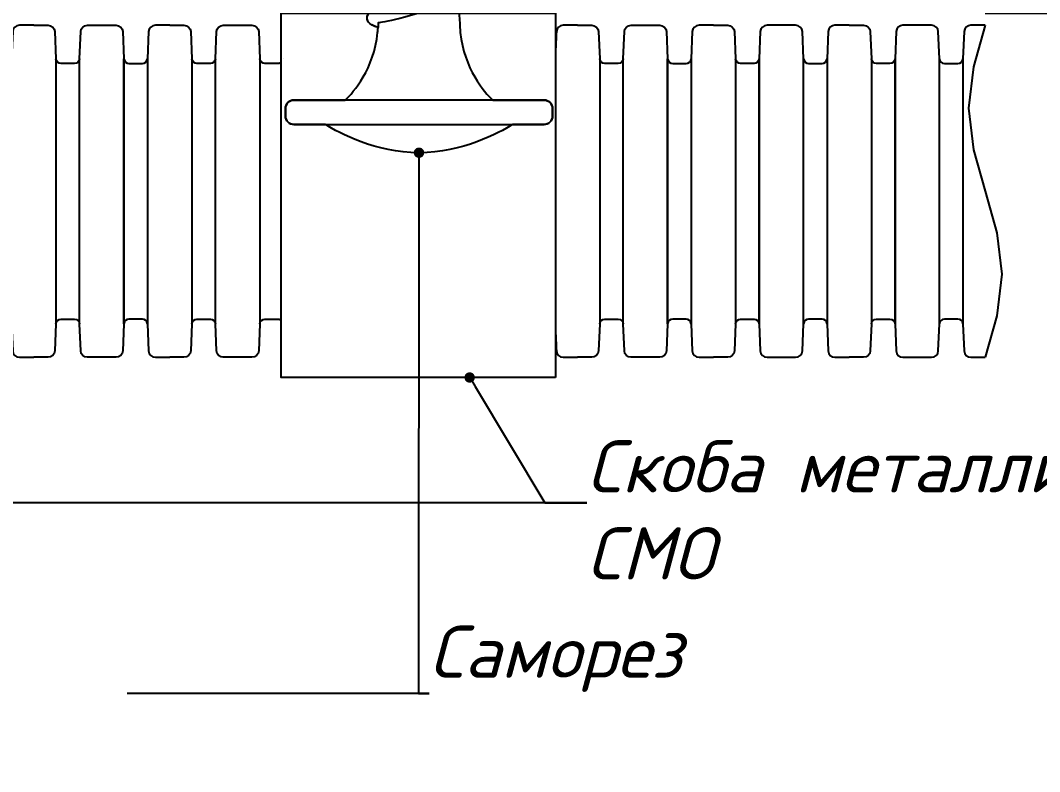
# Model space of a CAD drawing. Extents: x -152830 to 1281226, y -304852 to -2349.
# Drawn here: x 1086562 to 1091444, y -70246 to -66646 of the extents above; entities that cross this region are included whole.
import ezdxf
from ezdxf import colors
from ezdxf.entities.mleader import LeaderData, LeaderLine
from ezdxf.math import Vec2, Vec3

# ---------------------------------------------------------------- set-up
doc = ezdxf.new("R2010")
doc.units = 0
doc.header["$LTSCALE"] = 100
doc.header["$PDMODE"] = 1
doc.header["$PDSIZE"] = 200
doc.layers.get('Defpoints').update_dxf_attribs({"color": 42})
doc.styles.add('BDG_T_R', font='GOST_Common.ttf')
doc.styles.add('OlympDesign', font='isocpeui.ttf', dxfattribs={"height": 250})
doc.dimstyles.new('BDG_D_1-1', dxfattribs={"dimtxt": 2.5, "dimasz": 2, "dimexe": 1, "dimexo": 0.5, "dimgap": 0.5, "dimtad": 1, "dimdec": 4, "dimdsep": 46, "dimtxsty": 'BDG_T_R', "dimblk": 'ARCHTICK', "dimcen": 0, "dimclrd": 256, "dimclre": 256, "dimclrt": 256, "dimadec": 4, "dimazin": 2, "dimtfac": 1, "dimtdec": 4, "dimtofl": 0, "dimtmove": 1, "dimatfit": 3, "dimfxl": 1, "dimtolj": 1, "dimtzin": 0, "dimlwd": -1, "dimlwe": -1, "dimarcsym": 0})

# ---------------------------------------------------------------- blocks, each defined once
blk = doc.blocks.new('_ArchTick')
at = {"color": 0, "linetype": 'ByBlock', "const_width": 0.15}
blk.add_lwpolyline([(-0.5, -0.5), (0.5, 0.5)], dxfattribs=at)
blk = doc.blocks.new('*D291')
at = {"transparency": 16777216}
for p, q in [((1091184.2, -66611.5), (1093110.7, -66611.5)), ((1093109.7, -66611.5), (1093109.7, -80800.4)), ((1081640.2, -80800.4), (1093110.7, -80800.4))]:
    blk.add_line(p, q, dxfattribs=at)
at = {"layer": 'Defpoints', "color": 0, "transparency": 16777216}
for p in [(1091183.7, -66611.5), (1081639.7, -80800.4), (1093109.7, -80800.4)]:
    blk.add_point(p, dxfattribs=at)
at = {"transparency": 16777216, "xscale": 200, "yscale": 200, "zscale": 200}
for p, rotation in [((1093109.7, -66611.5), 90), ((1093109.7, -80800.4), 270)]:
    blk.add_blockref('_ArchTick', p, dxfattribs=dict(at, rotation=rotation))
at = {"transparency": 16777216, "insert": (1092934.6, -74006), "char_height": 250, "attachment_point": 5, "rotation": 90, "style": 'OlympDesign'}
blk.add_mtext('\\A1;Не более 1000 мм', dxfattribs=at)
blk = doc.blocks.new('_Dot')
at = {"color": 0, "linetype": 'ByBlock', "lineweight": -2}
blk.add_line((-0.5, 0), (-1, 0), dxfattribs=at)
at = {"color": 0, "linetype": 'ByBlock', "const_width": 0.5}
blk.add_lwpolyline([(-0.25, 0, 1), (0.25, 0, 1)], format="xyb", close=True, dxfattribs=at)

msp = doc.modelspace()

# ---------------------------------------------------------------- linework, layer by layer
for p, q in [((1091183.714321, -66669.720978), (1091127.471703, -66868.56866)), ((1091127.471703, -66868.56866), (1091104.175248, -67067.416341)), ((1091104.175248, -67067.416341), (1091127.471703, -67266.264023)), ((1091127.471703, -67266.264023), (1091183.714321, -67465.111705)), ((1091183.714321, -67465.111705), (1091239.956939, -67663.959386)), ((1091239.956939, -67663.959386), (1091263.253394, -67862.807068)), ((1091263.253394, -67862.807068), (1091239.956939, -68061.65475)), ((1091239.956939, -68061.65475), (1091183.714321, -68260.502431))]:
    msp.add_line(p, q)
msp.add_lwpolyline([(1089125.078014, -68357.416686), (1087811.798167, -68357.416686), (1087811.798167, -66611.532231), (1089125.078014, -66611.532231)], close=True)
for points, knots in [([(1088920.488405, -67145.097251), (1088920.488405, -67145.097251), (1089070.188405, -67145.097251), (1089070.188405, -67145.097251), (1089092.733405, -67145.097251), (1089111.033405, -67126.812251), (1089111.033405, -67104.252251), (1089111.033405, -67104.252251), (1089111.033405, -67069.377251), (1089111.033405, -67069.377251), (1089111.033405, -67046.817251), (1089092.733405, -67028.532251), (1089070.188405, -67028.532251), (1089070.188405, -67028.532251), (1088824.683405, -67028.532251), (1088824.683405, -67028.532251), (1088784.843405, -66989.877251), (1088685.768405, -66877.722251), (1088669.343405, -66705.042251), (1088666.793405, -66678.237251), (1088664.243405, -66619.827251), (1088661.708405, -66538.107251), (1088696.808405, -66515.817251), (1088703.333405, -66495.057251), (1088702.043405, -66476.952251), (1088699.433405, -66440.607251), (1088659.818405, -66426.447251), (1088659.818405, -66426.447251), (1088659.638405, -66427.962251), (1088658.723405, -66430.482251), (1088657.493405, -66380.667251), (1088656.233405, -66325.797251), (1088655.018405, -66266.922251), (1088741.688405, -66234.417251), (1088761.053405, -66220.527251), (1088767.023405, -66196.182251), (1088775.693405, -66160.797251), (1088653.398405, -66136.632251), (1088653.398405, -66136.632251), (1088653.233405, -66137.907251), (1088652.528405, -66140.067251), (1088651.643405, -66092.067251), (1088650.758405, -66042.222251), (1088649.873405, -65990.982251), (1088734.758405, -65959.152251), (1088753.673405, -65945.622251), (1088759.523405, -65921.847251), (1088767.968405, -65887.362251), (1088648.808405, -65863.812251), (1088648.808405, -65863.812251), (1088648.643405, -65865.177251), (1088647.863405, -65867.442251), (1088647.068405, -65817.372251), (1088646.273405, -65766.372251), (1088645.508405, -65714.817251), (1088728.338405, -65683.797251), (1088746.773405, -65670.582251), (1088752.473405, -65647.392251), (1088760.723405, -65613.747251), (1088644.488405, -65590.797251), (1088644.488405, -65590.797251), (1088644.383405, -65591.892251), (1088643.753405, -65593.797251), (1088643.033405, -65542.167251), (1088642.328405, -65490.312251), (1088641.623405, -65438.547251), (1088722.068405, -65408.382251), (1088740.083405, -65395.482251), (1088745.633405, -65372.892251), (1088753.673405, -65340.072251), (1088640.303405, -65317.692251), (1088640.303405, -65317.692251), (1088640.258405, -65318.157251), (1088640.048405, -65319.027251), (1088639.373405, -65266.272251), (1088638.713405, -65213.967251), (1088638.083405, -65162.472251), (1088717.118405, -65132.832251), (1088734.773405, -65120.202251), (1088740.218405, -65098.032251), (1088748.108405, -65065.887251), (1088637.003405, -65043.942251), (1088637.003405, -65043.942251), (1088636.928405, -65044.542251), (1088636.673405, -65045.532251), (1088636.013405, -64990.962251), (1088635.398405, -64937.712251), (1088634.813405, -64886.337251), (1088712.273405, -64857.267251), (1088729.598405, -64844.892251), (1088734.923405, -64823.172251), (1088742.648405, -64791.642251), (1088633.778405, -64770.147251), (1088633.778405, -64770.147251), (1088633.718405, -64770.597251), (1088633.523405, -64771.437251), (1088632.878405, -64714.212251), (1088632.293405, -64660.137251), (1088631.768405, -64610.097251), (1088707.563405, -64581.687251), (1088724.513405, -64569.537251), (1088729.733405, -64548.267251), (1088737.293405, -64517.382251), (1088630.583405, -64496.307251), (1088630.583405, -64496.307251), (1088630.568405, -64496.397251), (1088630.568405, -64496.427251), (1088629.878405, -64429.647251), (1088629.323405, -64374.372251), (1088628.933405, -64333.797251), (1088702.808405, -64306.077251), (1088719.383405, -64294.182251), (1088724.483405, -64273.377251), (1088731.668405, -64244.097251), (1088634.033405, -64223.817251), (1088627.703405, -64222.542251), (1088626.443405, -64174.827251), (1088622.768405, -64116.447251), (1088617.038405, -64053.417251), (1088679.108405, -64029.642251), (1088693.583405, -64018.527251), (1088698.188405, -63999.747251), (1088705.043405, -63971.772251), (1088610.903405, -63952.497251), (1088606.463405, -63951.597251), (1088599.938405, -63895.737251), (1088592.123405, -63838.812251), (1088583.258405, -63784.422251), (1088583.918405, -63784.182251), (1088584.563405, -63783.942251), (1088585.223405, -63783.687251), (1088646.813405, -63760.632251), (1088660.433405, -63750.987251), (1088664.588405, -63733.962251), (1088670.303405, -63710.637251), (1088574.858405, -63689.682251), (1088565.693405, -63687.732251), (1088539.158405, -63556.662251), (1088506.293405, -63458.412251), (1088471.358405, -63458.412251), (1088428.458405, -63458.412251), (1088388.723405, -63606.207251), (1088359.983405, -63781.107251), (1088350.773405, -63784.287251), (1088341.293405, -63787.587251), (1088331.333405, -63791.037251), (1088281.143405, -63808.422251), (1088209.728405, -63852.162251), (1088344.593405, -63882.342251), (1088344.593405, -63882.342251), (1088346.828405, -63867.702251), (1088346.828405, -63867.702251), (1088346.888405, -63867.687251), (1088346.903405, -63867.687251), (1088337.663405, -63934.542251), (1088330.088405, -64002.417251), (1088324.583405, -64065.222251), (1088322.663405, -64065.882251), (1088320.773405, -64066.512251), (1088318.838405, -64067.187251), (1088260.278405, -64087.467251), (1088161.188405, -64124.517251), (1088317.683405, -64159.722251), (1088315.613405, -64196.277251), (1088314.503405, -64229.262251), (1088314.503405, -64256.907251), (1088314.503405, -64256.907251), (1088314.188405, -64289.637251), (1088313.618405, -64347.417251), (1088313.483405, -64347.462251), (1088313.378405, -64347.507251), (1088313.258405, -64347.552251), (1088251.323405, -64368.987251), (1088146.443405, -64408.212251), (1088312.643405, -64445.427251), (1088312.118405, -64496.637251), (1088311.503405, -64556.712251), (1088310.783405, -64623.687251), (1088310.483405, -64623.792251), (1088310.183405, -64623.882251), (1088309.883405, -64623.987251), (1088246.643405, -64645.887251), (1088139.483405, -64685.937251), (1088309.478405, -64723.977251), (1088309.478405, -64723.977251), (1088309.868405, -64704.027251), (1088309.868405, -64704.027251), (1088309.913405, -64704.027251), (1088309.913405, -64704.027251), (1088309.253405, -64765.332251), (1088308.518405, -64831.032251), (1088307.708405, -64900.032251), (1088307.333405, -64900.152251), (1088306.943405, -64900.272251), (1088306.568405, -64900.407251), (1088242.023405, -64922.757251), (1088132.688405, -64963.617251), (1088306.118405, -65002.437251), (1088306.118405, -65002.437251), (1088306.538405, -64982.097251), (1088306.538405, -64982.097251), (1088306.673405, -64982.067251), (1088306.778405, -64982.052251), (1088306.028405, -65044.992251), (1088305.248405, -65110.062251), (1088304.438405, -65176.422251), (1088303.988405, -65176.587251), (1088303.583405, -65176.707251), (1088303.148405, -65176.857251), (1088237.313405, -65199.657251), (1088125.758405, -65241.357251), (1088302.713405, -65280.957251), (1088302.713405, -65280.957251), (1088303.118405, -65260.197251), (1088303.118405, -65260.197251), (1088303.268405, -65260.167251), (1088303.373405, -65260.152251), (1088302.578405, -65323.797251), (1088301.738405, -65388.297251), (1088300.868405, -65452.917251), (1088300.463405, -65453.052251), (1088300.088405, -65453.157251), (1088299.698405, -65453.307251), (1088232.498405, -65476.557251), (1088118.693405, -65519.112251), (1088299.248405, -65559.522251), (1088299.248405, -65559.522251), (1088299.653405, -65538.342251), (1088299.653405, -65538.342251), (1088299.698405, -65538.327251), (1088299.713405, -65538.327251), (1088298.828405, -65602.392251), (1088297.898405, -65666.262251), (1088296.953405, -65729.262251), (1088296.398405, -65729.457251), (1088295.843405, -65729.637251), (1088295.288405, -65729.832251), (1088226.408405, -65753.667251), (1088109.738405, -65797.302251), (1088294.838405, -65838.717251), (1088294.838405, -65838.717251), (1088295.243405, -65816.997251), (1088295.243405, -65816.997251), (1088295.408405, -65816.967251), (1088295.633405, -65816.937251), (1088294.628405, -65881.437251), (1088293.593405, -65944.632251), (1088292.558405, -66005.757251), (1088291.943405, -66005.982251), (1088291.358405, -66006.147251), (1088290.758405, -66006.372251), (1088220.168405, -66030.807251), (1088100.513405, -66075.537251), (1088290.323405, -66118.017251), (1088290.323405, -66118.017251), (1088290.728405, -66095.757251), (1088290.728405, -66095.757251), (1088290.893405, -66095.727251), (1088290.968405, -66095.712251), (1088289.783405, -66161.397251), (1088288.583405, -66223.992251), (1088287.338405, -66282.462251), (1088286.873405, -66282.627251), (1088286.423405, -66282.762251), (1088285.943405, -66282.942251), (1088213.583405, -66307.992251), (1088091.048405, -66353.802251), (1088284.758405, -66397.347251), (1088283.093405, -66467.082251), (1088281.398405, -66528.057251), (1088279.688405, -66577.767251), (1088227.713405, -66600.687251), (1088184.333405, -66650.982251), (1088275.143405, -66680.712251), (1088274.558405, -66690.492251), (1088273.943405, -66698.697251), (1088273.328405, -66705.042251), (1088256.903405, -66877.722251), (1088157.843405, -66989.877251), (1088118.003405, -67028.532251), (1088118.003405, -67028.532251), (1087872.498405, -67028.532251), (1087872.498405, -67028.532251), (1087849.953405, -67028.532251), (1087831.653405, -67046.817251), (1087831.653405, -67069.377251), (1087831.653405, -67069.377251), (1087831.653405, -67104.252251), (1087831.653405, -67104.252251), (1087831.653405, -67126.812251), (1087849.953405, -67145.097251), (1087872.498405, -67145.097251), (1087872.498405, -67145.097251), (1088022.168405, -67145.097251), (1088022.168405, -67145.097251), (1088090.523405, -67187.412251), (1088264.208405, -67280.367251), (1088471.328405, -67280.367251), (1088678.463405, -67280.367251), (1088852.163405, -67187.412251), (1088920.488405, -67145.097251)], [0, 0, 0, 0, 0.0094339623, 0.0094339623, 0.0094339623, 0.0188679245, 0.0188679245, 0.0188679245, 0.0283018868, 0.0283018868, 0.0283018868, 0.0377358491, 0.0377358491, 0.0377358491, 0.0471698113, 0.0471698113, 0.0471698113, 0.0566037736, 0.0566037736, 0.0566037736, 0.0660377358, 0.0660377358, 0.0660377358, 0.0754716981, 0.0754716981, 0.0754716981, 0.0849056604, 0.0849056604, 0.0943396226, 0.0943396226, 0.0943396226, 0.1037735849, 0.1037735849, 0.1037735849, 0.1132075472, 0.1132075472, 0.1132075472, 0.1226415094, 0.1226415094, 0.1320754717, 0.1320754717, 0.1320754717, 0.141509434, 0.141509434, 0.141509434, 0.1509433962, 0.1509433962, 0.1509433962, 0.1603773585, 0.1603773585, 0.1698113208, 0.1698113208, 0.1698113208, 0.179245283, 0.179245283, 0.179245283, 0.1886792453, 0.1886792453, 0.1886792453, 0.1981132075, 0.1981132075, 0.2075471698, 0.2075471698, 0.2075471698, 0.2169811321, 0.2169811321, 0.2169811321, 0.2264150943, 0.2264150943, 0.2264150943, 0.2358490566, 0.2358490566, 0.2452830189, 0.2452830189, 0.2452830189, 0.2547169811, 0.2547169811, 0.2547169811, 0.2641509434, 0.2641509434, 0.2641509434, 0.2735849057, 0.2735849057, 0.2830188679, 0.2830188679, 0.2830188679, 0.2924528302, 0.2924528302, 0.2924528302, 0.3018867925, 0.3018867925, 0.3018867925, 0.3113207547, 0.3113207547, 0.320754717, 0.320754717, 0.320754717, 0.3301886792, 0.3301886792, 0.3301886792, 0.3396226415, 0.3396226415, 0.3396226415, 0.3490566038, 0.3490566038, 0.358490566, 0.358490566, 0.358490566, 0.3679245283, 0.3679245283, 0.3679245283, 0.3773584906, 0.3773584906, 0.3773584906, 0.3867924528, 0.3867924528, 0.3867924528, 0.3962264151, 0.3962264151, 0.3962264151, 0.4056603774, 0.4056603774, 0.4056603774, 0.4150943396, 0.4150943396, 0.4150943396, 0.4245283019, 0.4245283019, 0.4245283019, 0.4339622642, 0.4339622642, 0.4339622642, 0.4433962264, 0.4433962264, 0.4433962264, 0.4528301887, 0.4528301887, 0.4528301887, 0.4622641509, 0.4622641509, 0.4622641509, 0.4716981132, 0.4716981132, 0.4716981132, 0.4811320755, 0.4811320755, 0.4811320755, 0.4905660377, 0.4905660377, 0.4905660377, 0.5, 0.5, 0.5094339623, 0.5094339623, 0.5094339623, 0.5188679245, 0.5188679245, 0.5188679245, 0.5283018868, 0.5283018868, 0.5283018868, 0.5377358491, 0.5377358491, 0.5377358491, 0.5471698113, 0.5471698113, 0.5471698113, 0.5566037736, 0.5566037736, 0.5566037736, 0.5660377358, 0.5660377358, 0.5660377358, 0.5754716981, 0.5754716981, 0.5754716981, 0.5849056604, 0.5849056604, 0.5849056604, 0.5943396226, 0.5943396226, 0.5943396226, 0.6037735849, 0.6037735849, 0.6037735849, 0.6132075472, 0.6132075472, 0.6226415094, 0.6226415094, 0.6226415094, 0.6320754717, 0.6320754717, 0.6320754717, 0.641509434, 0.641509434, 0.641509434, 0.6509433962, 0.6509433962, 0.6509433962, 0.6603773585, 0.6603773585, 0.6698113208, 0.6698113208, 0.6698113208, 0.679245283, 0.679245283, 0.679245283, 0.6886792453, 0.6886792453, 0.6886792453, 0.6981132075, 0.6981132075, 0.6981132075, 0.7075471698, 0.7075471698, 0.7169811321, 0.7169811321, 0.7169811321, 0.7264150943, 0.7264150943, 0.7264150943, 0.7358490566, 0.7358490566, 0.7358490566, 0.7452830189, 0.7452830189, 0.7452830189, 0.7547169811, 0.7547169811, 0.7641509434, 0.7641509434, 0.7641509434, 0.7735849057, 0.7735849057, 0.7735849057, 0.7830188679, 0.7830188679, 0.7830188679, 0.7924528302, 0.7924528302, 0.7924528302, 0.8018867925, 0.8018867925, 0.8113207547, 0.8113207547, 0.8113207547, 0.820754717, 0.820754717, 0.820754717, 0.8301886792, 0.8301886792, 0.8301886792, 0.8396226415, 0.8396226415, 0.8396226415, 0.8490566038, 0.8490566038, 0.858490566, 0.858490566, 0.858490566, 0.8679245283, 0.8679245283, 0.8679245283, 0.8773584906, 0.8773584906, 0.8773584906, 0.8867924528, 0.8867924528, 0.8867924528, 0.8962264151, 0.8962264151, 0.8962264151, 0.9056603774, 0.9056603774, 0.9056603774, 0.9150943396, 0.9150943396, 0.9150943396, 0.9245283019, 0.9245283019, 0.9245283019, 0.9339622642, 0.9339622642, 0.9339622642, 0.9433962264, 0.9433962264, 0.9433962264, 0.9528301887, 0.9528301887, 0.9528301887, 0.9622641509, 0.9622641509, 0.9622641509, 0.9716981132, 0.9716981132, 0.9716981132, 0.9811320755, 0.9811320755, 0.9811320755, 1, 1, 1, 1]), ([(1088601.063405, -66566.892251), (1088690.058405, -66533.652251), (1088703.888405, -66502.632251), (1088702.043405, -66476.952251), (1088699.433405, -66440.607251), (1088659.818405, -66426.447251), (1088659.818405, -66426.447251), (1088656.998405, -66456.822251), (1088590.638405, -66480.132251), (1088489.853405, -66515.547251), (1088398.623405, -66535.962251), (1088292.363405, -66572.742251), (1088235.573405, -66592.422251), (1088176.968405, -66648.597251), (1088275.203405, -66680.727251), (1088275.203405, -66680.727251), (1088275.653405, -66657.882251), (1088275.653405, -66657.882251), (1088387.673405, -66646.662251), (1088601.063405, -66566.892251)], [0, 0, 0, 0, 0.125, 0.125, 0.125, 0.25, 0.25, 0.375, 0.375, 0.375, 0.5, 0.5, 0.5, 0.625, 0.625, 0.625, 0.75, 0.75, 1, 1, 1, 1]), ([(1086625.900364, -66669.720978), (1086625.900364, -66669.720978), (1086557.338658, -66669.720978), (1086557.338658, -66669.720978), (1086540.074423, -66669.720978), (1086525.872017, -66683.135319), (1086525.120555, -66700.149784), (1086525.120555, -66700.149784), (1086519.380165, -66829.840404), (1086519.380165, -66829.840404), (1086519.380165, -68100.383006), (1086519.380165, -68100.383006), (1086525.120555, -68230.073625), (1086525.120555, -68230.073625), (1086525.872017, -68247.092397), (1086540.074423, -68260.502431), (1086557.336504, -68260.502431), (1086557.336504, -68260.502431), (1086557.338658, -68260.502431), (1086557.338658, -68260.502431), (1086625.900364, -68260.502431), (1086625.900364, -68260.502431)], [0, 0, 0, 0, 0.125, 0.125, 0.125, 0.25, 0.25, 0.25, 0.375, 0.375, 0.5, 0.5, 0.625, 0.625, 0.625, 0.75, 0.75, 0.75, 0.875, 0.875, 1, 1, 1, 1]), ([(1086625.900364, -66669.720978), (1086625.900364, -66669.720978), (1086694.462071, -66669.720978), (1086694.462071, -66669.720978), (1086711.726305, -66669.720978), (1086725.926558, -66683.135319), (1086726.680173, -66700.149784), (1086726.680173, -66700.149784), (1086732.41841, -66829.840404), (1086732.41841, -66829.840404), (1086732.41841, -68100.383006), (1086732.41841, -68100.383006), (1086726.680173, -68230.073625), (1086726.680173, -68230.073625), (1086725.926558, -68247.092397), (1086711.724152, -68260.502431), (1086694.464224, -68260.502431), (1086694.464224, -68260.502431), (1086694.462071, -68260.502431), (1086694.462071, -68260.502431), (1086625.900364, -68260.502431), (1086625.900364, -68260.502431)], [0, 0, 0, 0, 0.125, 0.125, 0.125, 0.25, 0.25, 0.25, 0.375, 0.375, 0.5, 0.5, 0.625, 0.625, 0.625, 0.75, 0.75, 0.75, 0.875, 0.875, 1, 1, 1, 1]), ([(1086850.679925, -68230.077932), (1086850.679925, -68230.077932), (1086844.941688, -68100.383006), (1086844.941688, -68100.383006), (1086844.941688, -66829.840404), (1086844.941688, -66829.840404), (1086850.679925, -66700.149784), (1086850.679925, -66700.149784), (1086851.435693, -66683.135319), (1086865.638099, -66669.720978), (1086882.898028, -66669.720978), (1086882.898028, -66669.720978), (1087020.021441, -66669.720978), (1087020.021441, -66669.720978), (1087037.287829, -66669.720978), (1087051.488082, -66683.135319), (1087052.241696, -66700.149784), (1087052.241696, -66700.149784), (1087057.979934, -66829.840404), (1087057.979934, -66829.840404), (1087057.979934, -68100.383006), (1087057.979934, -68100.383006), (1087052.241696, -68230.073625), (1087052.241696, -68230.073625), (1087051.488082, -68247.092397), (1087037.285676, -68260.502431), (1087020.023594, -68260.502431), (1087020.023594, -68260.502431), (1087020.021441, -68260.502431), (1087020.021441, -68260.502431), (1086882.898028, -68260.502431), (1086882.898028, -68260.502431), (1086865.635946, -68260.502431), (1086851.435693, -68247.092397), (1086850.682079, -68230.077932)], [0, 0, 0, 0, 0.0769230769, 0.0769230769, 0.1538461538, 0.1538461538, 0.2307692308, 0.2307692308, 0.2307692308, 0.3076923077, 0.3076923077, 0.3076923077, 0.3846153846, 0.3846153846, 0.3846153846, 0.4615384615, 0.4615384615, 0.4615384615, 0.5384615385, 0.5384615385, 0.6153846154, 0.6153846154, 0.6923076923, 0.6923076923, 0.6923076923, 0.7692307692, 0.7692307692, 0.7692307692, 0.8461538462, 0.8461538462, 0.9230769231, 0.9230769231, 0.9230769231, 1, 1, 1, 1]), ([(1087277.016951, -66669.720978), (1087277.016951, -66669.720978), (1087208.455245, -66669.720978), (1087208.455245, -66669.720978), (1087191.188857, -66669.720978), (1087176.988604, -66683.135319), (1087176.234989, -66700.149784), (1087176.234989, -66700.149784), (1087170.496752, -66829.840404), (1087170.496752, -66829.840404), (1087170.496752, -68100.383006), (1087170.496752, -68100.383006), (1087176.234989, -68230.073625), (1087176.234989, -68230.073625), (1087176.988604, -68247.092397), (1087191.19101, -68260.502431), (1087208.453092, -68260.502431), (1087208.453092, -68260.502431), (1087208.455245, -68260.502431), (1087208.455245, -68260.502431), (1087277.016951, -68260.502431), (1087277.016951, -68260.502431)], [0, 0, 0, 0, 0.125, 0.125, 0.125, 0.25, 0.25, 0.25, 0.375, 0.375, 0.5, 0.5, 0.625, 0.625, 0.625, 0.75, 0.75, 0.75, 0.875, 0.875, 1, 1, 1, 1]), ([(1087277.016951, -66669.720978), (1087277.016951, -66669.720978), (1087345.578658, -66669.720978), (1087345.578658, -66669.720978), (1087362.842893, -66669.720978), (1087377.043146, -66683.135319), (1087377.79676, -66700.149784), (1087377.79676, -66700.149784), (1087383.534997, -66829.840404), (1087383.534997, -66829.840404), (1087383.534997, -68100.383006), (1087383.534997, -68100.383006), (1087377.79676, -68230.073625), (1087377.79676, -68230.073625), (1087377.043146, -68247.092397), (1087362.840739, -68260.502431), (1087345.580811, -68260.502431), (1087345.580811, -68260.502431), (1087345.578658, -68260.502431), (1087345.578658, -68260.502431), (1087277.016951, -68260.502431), (1087277.016951, -68260.502431)], [0, 0, 0, 0, 0.125, 0.125, 0.125, 0.25, 0.25, 0.25, 0.375, 0.375, 0.5, 0.5, 0.625, 0.625, 0.625, 0.75, 0.75, 0.75, 0.875, 0.875, 1, 1, 1, 1]), ([(1087501.796513, -68230.077932), (1087501.796513, -68230.077932), (1087496.058275, -68100.383006), (1087496.058275, -68100.383006), (1087496.058275, -66829.840404), (1087496.058275, -66829.840404), (1087501.796513, -66700.149784), (1087501.796513, -66700.149784), (1087502.55228, -66683.135319), (1087516.754687, -66669.720978), (1087534.014615, -66669.720978), (1087534.014615, -66669.720978), (1087671.138028, -66669.720978), (1087671.138028, -66669.720978), (1087688.402263, -66669.720978), (1087702.604669, -66683.135319), (1087703.35613, -66700.149784), (1087703.35613, -66700.149784), (1087709.096521, -66829.840404), (1087709.096521, -66829.840404), (1087709.096521, -68100.383006), (1087709.096521, -68100.383006), (1087703.35613, -68230.073625), (1087703.35613, -68230.073625), (1087702.604669, -68247.092397), (1087688.402263, -68260.502431), (1087671.140181, -68260.502431), (1087671.140181, -68260.502431), (1087671.138028, -68260.502431), (1087671.138028, -68260.502431), (1087534.014615, -68260.502431), (1087534.014615, -68260.502431), (1087516.752533, -68260.502431), (1087502.55228, -68247.092397), (1087501.798666, -68230.077932)], [0, 0, 0, 0, 0.0769230769, 0.0769230769, 0.1538461538, 0.1538461538, 0.2307692308, 0.2307692308, 0.2307692308, 0.3076923077, 0.3076923077, 0.3076923077, 0.3846153846, 0.3846153846, 0.3846153846, 0.4615384615, 0.4615384615, 0.4615384615, 0.5384615385, 0.5384615385, 0.6153846154, 0.6153846154, 0.6923076923, 0.6923076923, 0.6923076923, 0.7692307692, 0.7692307692, 0.7692307692, 0.8461538462, 0.8461538462, 0.9230769231, 0.9230769231, 0.9230769231, 1, 1, 1, 1]), ([(1089230.36456, -66669.720978), (1089230.36456, -66669.720978), (1089161.802853, -66669.720978), (1089161.802853, -66669.720978), (1089144.538618, -66669.720978), (1089130.338365, -66683.135319), (1089129.584751, -66700.149784), (1089129.584751, -66700.149784), (1089126.764155, -66763.898423), (1089125.078014, -66802.00711)], [0, 0, 0, 0, 0.125, 0.125, 0.125, 0.25, 0.25, 0.25, 0.33763774377, 0.33763774377, 0.33763774377, 0.33763774377]), ([(1089230.36456, -66669.720978), (1089230.36456, -66669.720978), (1089298.928419, -66669.720978), (1089298.928419, -66669.720978), (1089316.192654, -66669.720978), (1089330.392907, -66683.135319), (1089331.146522, -66700.149784), (1089331.146522, -66700.149784), (1089336.884759, -66829.840404), (1089336.884759, -66829.840404), (1089336.884759, -68100.383006), (1089336.884759, -68100.383006), (1089331.146522, -68230.073625), (1089331.146522, -68230.073625), (1089330.392907, -68247.092397), (1089316.190501, -68260.502431), (1089298.928419, -68260.502431), (1089298.928419, -68260.502431), (1089230.36456, -68260.502431), (1089230.36456, -68260.502431)], [0, 0, 0, 0, 0.1428571429, 0.1428571429, 0.1428571429, 0.2857142857, 0.2857142857, 0.2857142857, 0.4285714286, 0.4285714286, 0.5714285714, 0.5714285714, 0.7142857143, 0.7142857143, 0.7142857143, 0.8571428571, 0.8571428571, 0.8571428571, 1, 1, 1, 1]), ([(1089455.146274, -68230.077932), (1089455.146274, -68230.077932), (1089449.405884, -68100.383006), (1089449.405884, -68100.383006), (1089449.405884, -66829.840404), (1089449.405884, -66829.840404), (1089455.146274, -66700.149784), (1089455.146274, -66700.149784), (1089455.899889, -66683.135319), (1089470.102295, -66669.720978), (1089487.364376, -66669.720978), (1089487.364376, -66669.720978), (1089624.48779, -66669.720978), (1089624.48779, -66669.720978), (1089641.752024, -66669.720978), (1089655.952277, -66683.135319), (1089656.705892, -66700.149784), (1089656.705892, -66700.149784), (1089662.446282, -66829.840404), (1089662.446282, -66829.840404), (1089662.446282, -68100.383006), (1089662.446282, -68100.383006), (1089656.705892, -68230.073625), (1089656.705892, -68230.073625), (1089655.952277, -68247.092397), (1089641.749871, -68260.502431), (1089624.489943, -68260.502431), (1089624.489943, -68260.502431), (1089624.48779, -68260.502431), (1089624.48779, -68260.502431), (1089487.364376, -68260.502431), (1089487.364376, -68260.502431), (1089470.102295, -68260.502431), (1089455.899889, -68247.092397), (1089455.148427, -68230.077932)], [0, 0, 0, 0, 0.0769230769, 0.0769230769, 0.1538461538, 0.1538461538, 0.2307692308, 0.2307692308, 0.2307692308, 0.3076923077, 0.3076923077, 0.3076923077, 0.3846153846, 0.3846153846, 0.3846153846, 0.4615384615, 0.4615384615, 0.4615384615, 0.5384615385, 0.5384615385, 0.6153846154, 0.6153846154, 0.6923076923, 0.6923076923, 0.6923076923, 0.7692307692, 0.7692307692, 0.7692307692, 0.8461538462, 0.8461538462, 0.9230769231, 0.9230769231, 0.9230769231, 1, 1, 1, 1]), ([(1089881.481147, -66669.720978), (1089881.481147, -66669.720978), (1089812.91944, -66669.720978), (1089812.91944, -66669.720978), (1089795.655206, -66669.720978), (1089781.454953, -66683.135319), (1089780.701338, -66700.149784), (1089780.701338, -66700.149784), (1089774.963101, -66829.840404), (1089774.963101, -66829.840404), (1089774.963101, -68100.383006), (1089774.963101, -68100.383006), (1089780.701338, -68230.073625), (1089780.701338, -68230.073625), (1089781.454953, -68247.092397), (1089795.657359, -68260.502431), (1089812.917287, -68260.502431), (1089812.917287, -68260.502431), (1089812.91944, -68260.502431), (1089812.91944, -68260.502431), (1089881.481147, -68260.502431), (1089881.481147, -68260.502431)], [0, 0, 0, 0, 0.125, 0.125, 0.125, 0.25, 0.25, 0.25, 0.375, 0.375, 0.5, 0.5, 0.625, 0.625, 0.625, 0.75, 0.75, 0.75, 0.875, 0.875, 1, 1, 1, 1]), ([(1089881.481147, -66669.720978), (1089881.481147, -66669.720978), (1089950.045007, -66669.720978), (1089950.045007, -66669.720978), (1089967.309241, -66669.720978), (1089981.509494, -66683.135319), (1089982.263109, -66700.149784), (1089982.263109, -66700.149784), (1089988.001346, -66829.840404), (1089988.001346, -66829.840404), (1089988.001346, -68100.383006), (1089988.001346, -68100.383006), (1089982.263109, -68230.073625), (1089982.263109, -68230.073625), (1089981.509494, -68247.092397), (1089967.307088, -68260.502431), (1089950.045007, -68260.502431), (1089950.045007, -68260.502431), (1089881.481147, -68260.502431), (1089881.481147, -68260.502431)], [0, 0, 0, 0, 0.1428571429, 0.1428571429, 0.1428571429, 0.2857142857, 0.2857142857, 0.2857142857, 0.4285714286, 0.4285714286, 0.5714285714, 0.5714285714, 0.7142857143, 0.7142857143, 0.7142857143, 0.8571428571, 0.8571428571, 0.8571428571, 1, 1, 1, 1]), ([(1090106.262861, -68230.077932), (1090106.262861, -68230.077932), (1090100.522471, -68100.383006), (1090100.522471, -68100.383006), (1090100.522471, -66829.840404), (1090100.522471, -66829.840404), (1090106.262861, -66700.149784), (1090106.262861, -66700.149784), (1090107.016476, -66683.135319), (1090121.218882, -66669.720978), (1090138.480964, -66669.720978), (1090138.480964, -66669.720978), (1090275.604377, -66669.720978), (1090275.604377, -66669.720978), (1090292.868611, -66669.720978), (1090307.068864, -66683.135319), (1090307.822479, -66700.149784), (1090307.822479, -66700.149784), (1090313.562869, -66829.840404), (1090313.562869, -66829.840404), (1090313.562869, -68100.383006), (1090313.562869, -68100.383006), (1090307.822479, -68230.073625), (1090307.822479, -68230.073625), (1090307.068864, -68247.092397), (1090292.866458, -68260.502431), (1090275.60653, -68260.502431), (1090275.60653, -68260.502431), (1090275.604377, -68260.502431), (1090275.604377, -68260.502431), (1090138.480964, -68260.502431), (1090138.480964, -68260.502431), (1090121.216729, -68260.502431), (1090107.016476, -68247.092397), (1090106.262861, -68230.077932)], [0, 0, 0, 0, 0.0769230769, 0.0769230769, 0.1538461538, 0.1538461538, 0.2307692308, 0.2307692308, 0.2307692308, 0.3076923077, 0.3076923077, 0.3076923077, 0.3846153846, 0.3846153846, 0.3846153846, 0.4615384615, 0.4615384615, 0.4615384615, 0.5384615385, 0.5384615385, 0.6153846154, 0.6153846154, 0.6923076923, 0.6923076923, 0.6923076923, 0.7692307692, 0.7692307692, 0.7692307692, 0.8461538462, 0.8461538462, 0.9230769231, 0.9230769231, 0.9230769231, 1, 1, 1, 1]), ([(1090532.597734, -66669.720978), (1090532.597734, -66669.720978), (1090464.036027, -66669.720978), (1090464.036027, -66669.720978), (1090446.771793, -66669.720978), (1090432.57154, -66683.135319), (1090431.817925, -66700.149784), (1090431.817925, -66700.149784), (1090426.079688, -66829.840404), (1090426.079688, -66829.840404), (1090426.079688, -68100.383006), (1090426.079688, -68100.383006), (1090431.817925, -68230.073625), (1090431.817925, -68230.073625), (1090432.57154, -68247.092397), (1090446.773946, -68260.502431), (1090464.033874, -68260.502431), (1090464.033874, -68260.502431), (1090464.036027, -68260.502431), (1090464.036027, -68260.502431), (1090532.597734, -68260.502431), (1090532.597734, -68260.502431)], [0, 0, 0, 0, 0.125, 0.125, 0.125, 0.25, 0.25, 0.25, 0.375, 0.375, 0.5, 0.5, 0.625, 0.625, 0.625, 0.75, 0.75, 0.75, 0.875, 0.875, 1, 1, 1, 1]), ([(1090532.597734, -66669.720978), (1090532.597734, -66669.720978), (1090601.15944, -66669.720978), (1090601.15944, -66669.720978), (1090618.423675, -66669.720978), (1090632.626081, -66683.135319), (1090633.377543, -66700.149784), (1090633.377543, -66700.149784), (1090639.117933, -66829.840404), (1090639.117933, -66829.840404), (1090639.117933, -68100.383006), (1090639.117933, -68100.383006), (1090633.377543, -68230.073625), (1090633.377543, -68230.073625), (1090632.626081, -68247.092397), (1090618.423675, -68260.502431), (1090601.161594, -68260.502431), (1090601.161594, -68260.502431), (1090601.15944, -68260.502431), (1090601.15944, -68260.502431), (1090532.597734, -68260.502431), (1090532.597734, -68260.502431)], [0, 0, 0, 0, 0.125, 0.125, 0.125, 0.25, 0.25, 0.25, 0.375, 0.375, 0.5, 0.5, 0.625, 0.625, 0.625, 0.75, 0.75, 0.75, 0.875, 0.875, 1, 1, 1, 1]), ([(1090757.379448, -68230.077932), (1090757.379448, -68230.077932), (1090751.639058, -68100.383006), (1090751.639058, -68100.383006), (1090751.639058, -66829.840404), (1090751.639058, -66829.840404), (1090757.379448, -66700.149784), (1090757.379448, -66700.149784), (1090758.133063, -66683.135319), (1090772.335469, -66669.720978), (1090789.597551, -66669.720978), (1090789.597551, -66669.720978), (1090926.720964, -66669.720978), (1090926.720964, -66669.720978), (1090943.985199, -66669.720978), (1090958.185452, -66683.135319), (1090958.939066, -66700.149784), (1090958.939066, -66700.149784), (1090964.677303, -66829.840404), (1090964.677303, -66829.840404), (1090964.677303, -68100.383006), (1090964.677303, -68100.383006), (1090958.939066, -68230.073625), (1090958.939066, -68230.073625), (1090958.185452, -68247.092397), (1090943.983045, -68260.502431), (1090926.723117, -68260.502431), (1090926.723117, -68260.502431), (1090926.720964, -68260.502431), (1090926.720964, -68260.502431), (1090789.597551, -68260.502431), (1090789.597551, -68260.502431), (1090772.333316, -68260.502431), (1090758.133063, -68247.092397), (1090757.379448, -68230.077932)], [0, 0, 0, 0, 0.0769230769, 0.0769230769, 0.1538461538, 0.1538461538, 0.2307692308, 0.2307692308, 0.2307692308, 0.3076923077, 0.3076923077, 0.3076923077, 0.3846153846, 0.3846153846, 0.3846153846, 0.4615384615, 0.4615384615, 0.4615384615, 0.5384615385, 0.5384615385, 0.6153846154, 0.6153846154, 0.6923076923, 0.6923076923, 0.6923076923, 0.7692307692, 0.7692307692, 0.7692307692, 0.8461538462, 0.8461538462, 0.9230769231, 0.9230769231, 0.9230769231, 1, 1, 1, 1]), ([(1091183.714321, -66669.720978), (1091183.714321, -66669.720978), (1091115.152615, -66669.720978), (1091115.152615, -66669.720978), (1091097.88838, -66669.720978), (1091083.688127, -66683.135319), (1091082.934512, -66700.149784), (1091082.934512, -66700.149784), (1091077.196275, -66829.840404), (1091077.196275, -66829.840404), (1091077.196275, -68100.383006), (1091077.196275, -68100.383006), (1091082.934512, -68230.073625), (1091082.934512, -68230.073625), (1091083.688127, -68247.092397), (1091097.890533, -68260.502431), (1091115.150461, -68260.502431), (1091115.150461, -68260.502431), (1091115.152615, -68260.502431), (1091115.152615, -68260.502431), (1091183.714321, -68260.502431), (1091183.714321, -68260.502431)], [0, 0, 0, 0, 0.125, 0.125, 0.125, 0.25, 0.25, 0.25, 0.375, 0.375, 0.5, 0.5, 0.625, 0.625, 0.625, 0.75, 0.75, 0.75, 0.875, 0.875, 1, 1, 1, 1]), ([(1086732.41841, -68100.383006), (1086732.41841, -68100.383006), (1086732.41841, -66829.840404), (1086732.41841, -66829.840404), (1086732.982545, -66842.604482), (1086743.636502, -66852.659855), (1086756.583602, -66852.659855), (1086756.583602, -66852.659855), (1086820.776497, -66852.659855), (1086820.776497, -66852.659855), (1086820.776497, -66852.664161), (1086820.776497, -66852.664161), (1086833.723596, -66852.664161), (1086844.377554, -66842.604482), (1086844.939535, -66829.840404), (1086844.939535, -66829.840404), (1086844.939535, -68100.383006), (1086844.939535, -68100.383006), (1086844.941688, -68100.387312), (1086844.941688, -68100.387312), (1086844.375401, -68087.623233), (1086833.723596, -68077.563555), (1086820.776497, -68077.563555), (1086820.776497, -68077.563555), (1086756.583602, -68077.563555), (1086756.583602, -68077.563555), (1086756.585755, -68077.563555), (1086756.585755, -68077.563555), (1086743.636502, -68077.563555), (1086732.982545, -68087.623233), (1086732.41841, -68100.383006)], [0, 0, 0, 0, 0.0909090909, 0.0909090909, 0.0909090909, 0.1818181818, 0.1818181818, 0.1818181818, 0.2727272727, 0.2727272727, 0.3636363636, 0.3636363636, 0.3636363636, 0.4545454545, 0.4545454545, 0.4545454545, 0.5454545455, 0.5454545455, 0.6363636364, 0.6363636364, 0.6363636364, 0.7272727273, 0.7272727273, 0.7272727273, 0.8181818182, 0.8181818182, 0.9090909091, 0.9090909091, 0.9090909091, 1, 1, 1, 1]), ([(1087170.496752, -68100.383006), (1087170.496752, -68100.383006), (1087170.496752, -66829.840404), (1087170.496752, -66829.840404), (1087169.932618, -66842.604482), (1087159.27866, -66852.659855), (1087146.33156, -66852.659855), (1087146.33156, -66852.659855), (1087082.140819, -66852.659855), (1087082.140819, -66852.659855), (1087082.140819, -66852.664161), (1087082.140819, -66852.664161), (1087069.193719, -66852.664161), (1087058.539762, -66842.604482), (1087057.97778, -66829.840404), (1087057.97778, -66829.840404), (1087057.97778, -68100.383006), (1087057.97778, -68100.383006), (1087057.975627, -68100.387312), (1087057.975627, -68100.387312), (1087058.541915, -68087.623233), (1087069.193719, -68077.563555), (1087082.140819, -68077.563555), (1087082.140819, -68077.563555), (1087146.33156, -68077.563555), (1087146.33156, -68077.563555), (1087146.329407, -68077.563555), (1087146.329407, -68077.563555), (1087159.27866, -68077.563555), (1087169.932618, -68087.623233), (1087170.496752, -68100.383006)], [0, 0, 0, 0, 0.0909090909, 0.0909090909, 0.0909090909, 0.1818181818, 0.1818181818, 0.1818181818, 0.2727272727, 0.2727272727, 0.3636363636, 0.3636363636, 0.3636363636, 0.4545454545, 0.4545454545, 0.4545454545, 0.5454545455, 0.5454545455, 0.6363636364, 0.6363636364, 0.6363636364, 0.7272727273, 0.7272727273, 0.7272727273, 0.8181818182, 0.8181818182, 0.9090909091, 0.9090909091, 0.9090909091, 1, 1, 1, 1]), ([(1087383.534997, -68100.383006), (1087383.534997, -68100.383006), (1087383.534997, -66829.840404), (1087383.534997, -66829.840404), (1087384.099132, -66842.604482), (1087394.75309, -66852.659855), (1087407.700189, -66852.659855), (1087407.700189, -66852.659855), (1087471.893084, -66852.659855), (1087471.893084, -66852.659855), (1087471.893084, -66852.664161), (1087471.893084, -66852.664161), (1087484.840183, -66852.664161), (1087495.494141, -66842.604482), (1087496.056122, -66829.840404), (1087496.056122, -66829.840404), (1087496.056122, -68100.383006), (1087496.056122, -68100.383006), (1087496.058275, -68100.387312), (1087496.058275, -68100.387312), (1087495.491988, -68087.623233), (1087484.840183, -68077.563555), (1087471.893084, -68077.563555), (1087471.893084, -68077.563555), (1087407.700189, -68077.563555), (1087407.700189, -68077.563555), (1087407.702342, -68077.563555), (1087407.702342, -68077.563555), (1087394.75309, -68077.563555), (1087384.099132, -68087.623233), (1087383.534997, -68100.383006)], [0, 0, 0, 0, 0.0909090909, 0.0909090909, 0.0909090909, 0.1818181818, 0.1818181818, 0.1818181818, 0.2727272727, 0.2727272727, 0.3636363636, 0.3636363636, 0.3636363636, 0.4545454545, 0.4545454545, 0.4545454545, 0.5454545455, 0.5454545455, 0.6363636364, 0.6363636364, 0.6363636364, 0.7272727273, 0.7272727273, 0.7272727273, 0.8181818182, 0.8181818182, 0.9090909091, 0.9090909091, 0.9090909091, 1, 1, 1, 1]), ([(1087811.798166, -66848.009306), (1087807.77701, -66850.935815), (1087802.809164, -66852.659855), (1087797.448148, -66852.659855), (1087797.448148, -66852.659855), (1087733.257406, -66852.659855), (1087733.257406, -66852.659855), (1087733.257406, -66852.664161), (1087733.257406, -66852.664161), (1087720.310307, -66852.664161), (1087709.656349, -66842.604482), (1087709.094368, -66829.840404), (1087709.094368, -66829.840404), (1087709.094368, -68100.383006), (1087709.094368, -68100.383006), (1087709.092214, -68100.387312), (1087709.092214, -68100.387312), (1087709.658502, -68087.623233), (1087720.310307, -68077.563555), (1087733.257406, -68077.563555), (1087733.257406, -68077.563555), (1087797.448148, -68077.563555), (1087797.448148, -68077.563555), (1087797.445994, -68077.563555), (1087797.445994, -68077.563555), (1087802.808095, -68077.563555), (1087807.776628, -68079.288457), (1087811.798167, -68082.215717)], [0.14417538076, 0.14417538076, 0.14417538076, 0.14417538076, 0.18181818182, 0.18181818182, 0.18181818182, 0.27272727273, 0.27272727273, 0.36363636364, 0.36363636364, 0.36363636364, 0.45454545455, 0.45454545455, 0.45454545455, 0.54545454545, 0.54545454545, 0.63636363636, 0.63636363636, 0.63636363636, 0.72727272727, 0.72727272727, 0.72727272727, 0.81818181818, 0.81818181818, 0.90909090909, 0.90909090909, 0.90909090909, 0.94673506444, 0.94673506444, 0.94673506444, 0.94673506444]), ([(1089336.884759, -68100.383006), (1089336.884759, -68100.383006), (1089336.884759, -66829.840404), (1089336.884759, -66829.840404), (1089337.448893, -66842.604482), (1089348.102851, -66852.659855), (1089361.04995, -66852.659855), (1089361.04995, -66852.659855), (1089425.240692, -66852.659855), (1089425.240692, -66852.659855), (1089425.240692, -66852.664161), (1089425.240692, -66852.664161), (1089438.187792, -66852.664161), (1089448.841749, -66842.604482), (1089449.405884, -66829.840404), (1089449.405884, -66829.840404), (1089449.405884, -68100.383006), (1089449.405884, -68100.383006), (1089449.405884, -68100.387312), (1089449.405884, -68100.387312), (1089448.839596, -68087.623233), (1089438.187792, -68077.563555), (1089425.240692, -68077.563555), (1089425.240692, -68077.563555), (1089361.04995, -68077.563555), (1089361.04995, -68077.563555), (1089361.052104, -68077.563555), (1089361.052104, -68077.563555), (1089348.102851, -68077.563555), (1089337.448893, -68087.623233), (1089336.884759, -68100.383006)], [0, 0, 0, 0, 0.0909090909, 0.0909090909, 0.0909090909, 0.1818181818, 0.1818181818, 0.1818181818, 0.2727272727, 0.2727272727, 0.3636363636, 0.3636363636, 0.3636363636, 0.4545454545, 0.4545454545, 0.4545454545, 0.5454545455, 0.5454545455, 0.6363636364, 0.6363636364, 0.6363636364, 0.7272727273, 0.7272727273, 0.7272727273, 0.8181818182, 0.8181818182, 0.9090909091, 0.9090909091, 0.9090909091, 1, 1, 1, 1]), ([(1089774.963101, -68100.383006), (1089774.963101, -68100.383006), (1089774.963101, -66829.840404), (1089774.963101, -66829.840404), (1089774.398966, -66842.604482), (1089763.745009, -66852.659855), (1089750.797909, -66852.659855), (1089750.797909, -66852.659855), (1089686.605014, -66852.659855), (1089686.605014, -66852.659855), (1089686.605014, -66852.664161), (1089686.605014, -66852.664161), (1089673.657915, -66852.664161), (1089663.003957, -66842.604482), (1089662.441976, -66829.840404), (1089662.441976, -66829.840404), (1089662.441976, -68100.383006), (1089662.441976, -68100.383006), (1089662.439823, -68100.387312), (1089662.439823, -68100.387312), (1089663.00611, -68087.623233), (1089673.657915, -68077.563555), (1089686.605014, -68077.563555), (1089686.605014, -68077.563555), (1089750.797909, -68077.563555), (1089750.797909, -68077.563555), (1089750.795756, -68077.563555), (1089750.795756, -68077.563555), (1089763.745009, -68077.563555), (1089774.398966, -68087.623233), (1089774.963101, -68100.383006)], [0, 0, 0, 0, 0.0909090909, 0.0909090909, 0.0909090909, 0.1818181818, 0.1818181818, 0.1818181818, 0.2727272727, 0.2727272727, 0.3636363636, 0.3636363636, 0.3636363636, 0.4545454545, 0.4545454545, 0.4545454545, 0.5454545455, 0.5454545455, 0.6363636364, 0.6363636364, 0.6363636364, 0.7272727273, 0.7272727273, 0.7272727273, 0.8181818182, 0.8181818182, 0.9090909091, 0.9090909091, 0.9090909091, 1, 1, 1, 1]), ([(1089988.001346, -68100.383006), (1089988.001346, -68100.383006), (1089988.001346, -66829.840404), (1089988.001346, -66829.840404), (1089988.56548, -66842.604482), (1089999.219438, -66852.659855), (1090012.166538, -66852.659855), (1090012.166538, -66852.659855), (1090076.357279, -66852.659855), (1090076.357279, -66852.659855), (1090076.357279, -66852.664161), (1090076.357279, -66852.664161), (1090089.304379, -66852.664161), (1090099.958337, -66842.604482), (1090100.520318, -66829.840404), (1090100.520318, -66829.840404), (1090100.520318, -68100.383006), (1090100.520318, -68100.383006), (1090100.522471, -68100.387312), (1090100.522471, -68100.387312), (1090099.956183, -68087.623233), (1090089.304379, -68077.563555), (1090076.357279, -68077.563555), (1090076.357279, -68077.563555), (1090012.166538, -68077.563555), (1090012.166538, -68077.563555), (1090012.168691, -68077.563555), (1090012.168691, -68077.563555), (1089999.219438, -68077.563555), (1089988.56548, -68087.623233), (1089988.001346, -68100.383006)], [0, 0, 0, 0, 0.0909090909, 0.0909090909, 0.0909090909, 0.1818181818, 0.1818181818, 0.1818181818, 0.2727272727, 0.2727272727, 0.3636363636, 0.3636363636, 0.3636363636, 0.4545454545, 0.4545454545, 0.4545454545, 0.5454545455, 0.5454545455, 0.6363636364, 0.6363636364, 0.6363636364, 0.7272727273, 0.7272727273, 0.7272727273, 0.8181818182, 0.8181818182, 0.9090909091, 0.9090909091, 0.9090909091, 1, 1, 1, 1]), ([(1090426.079688, -68100.383006), (1090426.079688, -68100.383006), (1090426.079688, -66829.840404), (1090426.079688, -66829.840404), (1090425.515554, -66842.604482), (1090414.861596, -66852.659855), (1090401.914496, -66852.659855), (1090401.914496, -66852.659855), (1090337.721601, -66852.659855), (1090337.721601, -66852.659855), (1090337.721601, -66852.664161), (1090337.721601, -66852.664161), (1090324.774502, -66852.664161), (1090314.120544, -66842.604482), (1090313.558563, -66829.840404), (1090313.558563, -66829.840404), (1090313.558563, -68100.383006), (1090313.558563, -68100.383006), (1090313.55641, -68100.387312), (1090313.55641, -68100.387312), (1090314.122697, -68087.623233), (1090324.774502, -68077.563555), (1090337.721601, -68077.563555), (1090337.721601, -68077.563555), (1090401.914496, -68077.563555), (1090401.914496, -68077.563555), (1090401.912343, -68077.563555), (1090401.912343, -68077.563555), (1090414.861596, -68077.563555), (1090425.515554, -68087.623233), (1090426.079688, -68100.383006)], [0, 0, 0, 0, 0.0909090909, 0.0909090909, 0.0909090909, 0.1818181818, 0.1818181818, 0.1818181818, 0.2727272727, 0.2727272727, 0.3636363636, 0.3636363636, 0.3636363636, 0.4545454545, 0.4545454545, 0.4545454545, 0.5454545455, 0.5454545455, 0.6363636364, 0.6363636364, 0.6363636364, 0.7272727273, 0.7272727273, 0.7272727273, 0.8181818182, 0.8181818182, 0.9090909091, 0.9090909091, 0.9090909091, 1, 1, 1, 1]), ([(1090639.117933, -68100.383006), (1090639.117933, -68100.383006), (1090639.117933, -66829.840404), (1090639.117933, -66829.840404), (1090639.682068, -66842.604482), (1090650.336025, -66852.659855), (1090663.283125, -66852.659855), (1090663.283125, -66852.659855), (1090727.473866, -66852.659855), (1090727.473866, -66852.659855), (1090727.473866, -66852.664161), (1090727.473866, -66852.664161), (1090740.420966, -66852.664161), (1090751.074924, -66842.604482), (1090751.636905, -66829.840404), (1090751.636905, -66829.840404), (1090751.636905, -68100.383006), (1090751.636905, -68100.383006), (1090751.639058, -68100.387312), (1090751.639058, -68100.387312), (1090751.072771, -68087.623233), (1090740.420966, -68077.563555), (1090727.473866, -68077.563555), (1090727.473866, -68077.563555), (1090663.283125, -68077.563555), (1090663.283125, -68077.563555), (1090663.285278, -68077.563555), (1090663.285278, -68077.563555), (1090650.336025, -68077.563555), (1090639.682068, -68087.623233), (1090639.117933, -68100.383006)], [0, 0, 0, 0, 0.0909090909, 0.0909090909, 0.0909090909, 0.1818181818, 0.1818181818, 0.1818181818, 0.2727272727, 0.2727272727, 0.3636363636, 0.3636363636, 0.3636363636, 0.4545454545, 0.4545454545, 0.4545454545, 0.5454545455, 0.5454545455, 0.6363636364, 0.6363636364, 0.6363636364, 0.7272727273, 0.7272727273, 0.7272727273, 0.8181818182, 0.8181818182, 0.9090909091, 0.9090909091, 0.9090909091, 1, 1, 1, 1]), ([(1091077.196275, -68100.383006), (1091077.196275, -68100.383006), (1091077.196275, -66829.840404), (1091077.196275, -66829.840404), (1091076.629987, -66842.604482), (1091065.978183, -66852.659855), (1091053.031083, -66852.659855), (1091053.031083, -66852.659855), (1090988.838189, -66852.659855), (1090988.838189, -66852.659855), (1090988.838189, -66852.664161), (1090988.838189, -66852.664161), (1090975.891089, -66852.664161), (1090965.237131, -66842.604482), (1090964.67515, -66829.840404), (1090964.67515, -66829.840404), (1090964.67515, -68100.383006), (1090964.67515, -68100.383006), (1090964.672997, -68100.387312), (1090964.672997, -68100.387312), (1090965.239285, -68087.623233), (1090975.891089, -68077.563555), (1090988.838189, -68077.563555), (1090988.838189, -68077.563555), (1091053.031083, -68077.563555), (1091053.031083, -68077.563555), (1091053.02893, -68077.563555), (1091053.02893, -68077.563555), (1091065.978183, -68077.563555), (1091076.629987, -68087.623233), (1091077.196275, -68100.383006)], [0, 0, 0, 0, 0.0909090909, 0.0909090909, 0.0909090909, 0.1818181818, 0.1818181818, 0.1818181818, 0.2727272727, 0.2727272727, 0.3636363636, 0.3636363636, 0.3636363636, 0.4545454545, 0.4545454545, 0.4545454545, 0.5454545455, 0.5454545455, 0.6363636364, 0.6363636364, 0.6363636364, 0.7272727273, 0.7272727273, 0.7272727273, 0.8181818182, 0.8181818182, 0.9090909091, 0.9090909091, 0.9090909091, 1, 1, 1, 1]), ([(1087872.498405, -67145.097251), (1087849.953405, -67145.097251), (1087831.653405, -67126.812251), (1087831.653405, -67104.252251), (1087831.653405, -67104.252251), (1087831.653405, -67069.377251), (1087831.653405, -67069.377251), (1087831.653405, -67046.817251), (1087849.953405, -67028.532251), (1087872.498405, -67028.532251), (1087872.498405, -67028.532251), (1089070.188405, -67028.532251), (1089070.188405, -67028.532251), (1089092.733405, -67028.532251), (1089111.033405, -67046.817251), (1089111.033405, -67069.377251), (1089111.033405, -67069.377251), (1089111.033405, -67104.252251), (1089111.033405, -67104.252251), (1089111.033405, -67126.812251), (1089092.733405, -67145.097251), (1089070.188405, -67145.097251), (1089070.188405, -67145.097251), (1087872.498405, -67145.097251), (1087872.498405, -67145.097251)], [0, 0, 0, 0, 0.1111111111, 0.1111111111, 0.1111111111, 0.2222222222, 0.2222222222, 0.2222222222, 0.3333333333, 0.3333333333, 0.3333333333, 0.4444444444, 0.4444444444, 0.4444444444, 0.5555555556, 0.5555555556, 0.5555555556, 0.6666666667, 0.6666666667, 0.6666666667, 0.7777777778, 0.7777777778, 0.7777777778, 1, 1, 1, 1]), ([(1089125.078014, -68128.216298), (1089126.764155, -68166.324986), (1089129.584751, -68230.073625), (1089129.584751, -68230.073625), (1089130.338365, -68247.092397), (1089144.540772, -68260.502431), (1089161.8007, -68260.502431), (1089161.8007, -68260.502431), (1089161.802853, -68260.502431), (1089161.802853, -68260.502431), (1089230.36456, -68260.502431), (1089230.36456, -68260.502431)], [0.53736225543, 0.53736225543, 0.53736225543, 0.53736225543, 0.625, 0.625, 0.625, 0.75, 0.75, 0.75, 0.875, 0.875, 1, 1, 1, 1])]:
    msp.add_open_spline(points, degree=3, knots=knots)
for points in [[(1087821.613339, -66829.842341), (1087821.613339, -66829.84105), (1087821.613339, -66829.840404), (1087821.613339, -66829.840404)], [(1089123.846514, -66829.840404), (1089123.846485, -66829.841048), (1089123.846457, -66829.841693), (1089123.846428, -66829.842337)]]:
    msp.add_open_spline(points, degree=3)

# ---------------------------------------------------------------- dimensions: what is measured, and where the dimension line sits
dim = msp.add_linear_dim(base=(1093109.714879, -80800.445882), p1=(1091183.714321, -66611.532231), p2=(1081639.723119, -80800.445882), angle=90, text='Не более 1000 мм', dimstyle='BDG_D_1-1', override={"dimtxt": 250, "dimasz": 200, "dimgap": 50, "dimtxsty": 'OlympDesign'})
dim.commit()
dim.dimension.update_dxf_attribs({"geometry": '*D291', "text_midpoint": (1093109.714879, -74005.989056), "dimtype": 160})

# ---------------------------------------------------------------- leaders
ml = msp.add_multileader_mtext('Standard')
ml.set_content('Саморез', color=256, style='OlympDesign')
ml.set_leader_properties(color=256, linetype='ByLayer', lineweight=-1)
ml.set_arrow_properties(name='DOT')
ml.build(insert=Vec2(0, 0))
ml.multileader.update_dxf_attribs({"text_left_attachment_type": 6, "text_right_attachment_type": 6, "dogleg_length": 50, "arrow_head_size": 50})
ctx = ml.context
ctx.base_point, ctx.char_height, ctx.arrow_head_size, ctx.landing_gap_size, ctx.plane_origin = Vec3(1088519.328405, -69871.110255), 250, 50, 0, Vec3(1091207.51172, -66190.936133)
ctx.left_attachment, ctx.right_attachment = 6, 6
notes = []
notes.append((ctx, [(1, (1, 1, 0), (1088469.328405, -69871.110255), (1, 0), 50, [(0, [(1088471.328405, -67280.367251)], 0, [])])]))
ctx.mtext.insert, ctx.mtext.flow_direction = Vec3(1088519.328405, -69546.110255), 5
ml = msp.add_multileader_mtext('Standard')
ml.set_content('Скоба металлическая\\PСМО', color=256, style='OlympDesign')
ml.set_leader_properties(color=256, linetype='ByLayer', lineweight=-1)
ml.set_arrow_properties(name='DOT')
ml.build(insert=Vec2(0, 0))
ml.multileader.update_dxf_attribs({"text_left_attachment_type": 6, "text_right_attachment_type": 6, "dogleg_length": 2, "arrow_head_size": 50})
ctx = ml.context
ctx.base_point, ctx.char_height, ctx.arrow_head_size, ctx.landing_gap_size, ctx.plane_origin = Vec3(1089274.629236, -68958.075004), 250, 50, 0, Vec3(1087750.945921, -67132.266964)
ctx.left_attachment, ctx.right_attachment = 6, 6
notes.append((ctx, [(0, (1, 1, 0), (1089074.629236, -68958.075004), (1, 0), 200, [(0, [(1088714.011253, -68357.416686)], 0, [])])]))
ctx.mtext.insert, ctx.mtext.width, ctx.mtext.flow_direction = Vec3(1089274.629236, -68658.075004), 3701.56875954, 5
for ctx, leaders in notes:
    for number, flags, end, landing, length, lines in leaders:
        leader = LeaderData()
        leader.index, (leader.has_last_leader_line, leader.has_dogleg_vector, leader.attachment_direction) = number, flags
        leader.last_leader_point, leader.dogleg_vector, leader.dogleg_length = Vec3(end), Vec3(landing), length
        for number, points, colour, breaks in lines:
            line = LeaderLine()
            line.index, line.vertices, line.color, line.breaks = number, Vec3.list(points), colors.encode_raw_color(colour), breaks
            leader.lines.append(line)
        ctx.leaders.append(leader)

doc.saveas('drawing.dxf')
